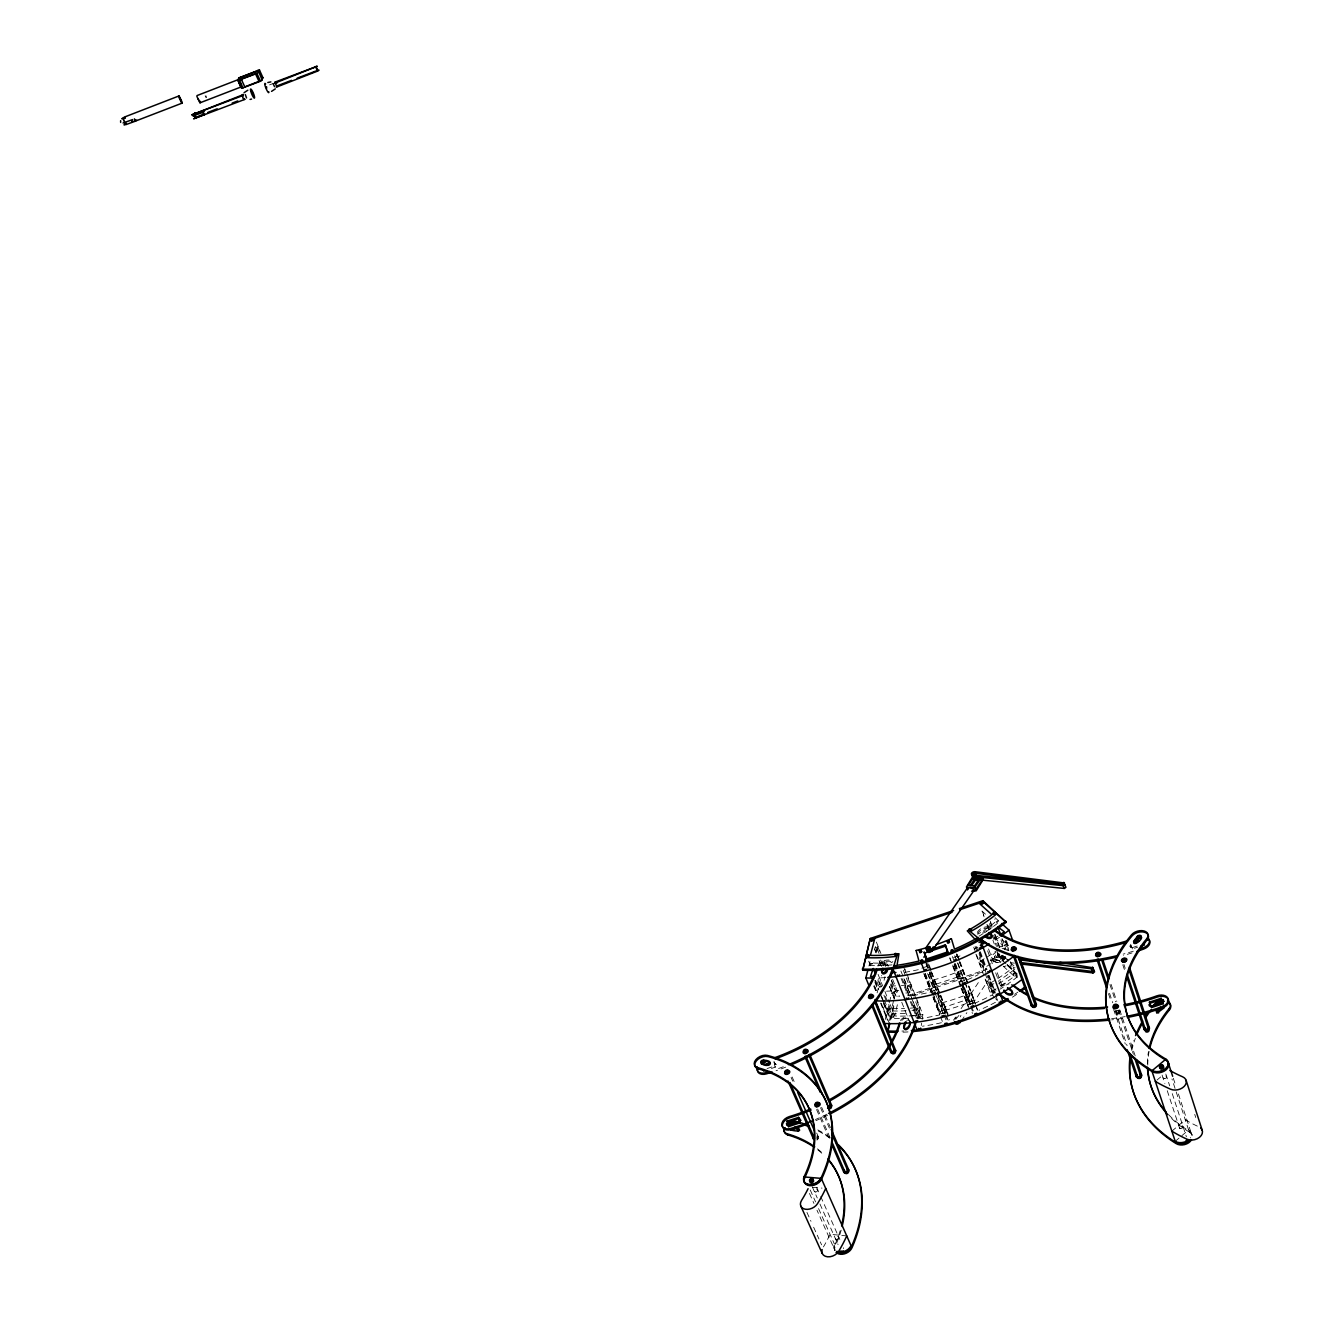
<?xml version="1.0" encoding="UTF-8"?>
<svg xmlns="http://www.w3.org/2000/svg" width="1323" height="1323" viewBox="0 0 1323 1323"><rect width="100%" height="100%" fill="white"/><g stroke="black" fill="none" stroke-linecap="round" stroke-linejoin="round"><path stroke-width="0.75" stroke-dasharray="5 3.75" d="M775.609 1063.279C773.26 1063.874 777.874 1064.039 775.162 1064.8M1005.182 958.183L1003.859 957.802L1003.81 959.34M1006.075 965.84L1003.925 966.7M1000.568 957.654L1002.9 957.025L1001.428 958.232L994.416 956.843L997.823 951.717M995.987 922.032C1001.263 917.682 995.359 927.621 994.846 918.906M972.802 1003.859L970.635 1003.76M944.771 1013.683L944.639 1012.674M879.034 953.403L876.769 947.715L874.933 948.889M1130.355 947.384C1131.876 947.88 1131.347 945.317 1129.958 946.16M921.238 1025.54L921.602 1023.092M922.148 1019.405L922.859 1014.658L904.998 969.098M1004.389 958.05L1003.71 959.208M922.859 1014.658A121.418 75.196 -19.9 0 1 894.679 1015.948L897.374 1004.736M890.197 1018.908L893.901 1003.578M890.644 1020.033L894.348 1004.686M893.505 1000.982L891.685 1008.49A121.683 74.981 -20 0 0 904.618 1008.49M893.951 999.146L895.903 991.142L891.834 992.498L889.602 1001.61M885.236 1019.471L889.155 1003.429M884.062 980.293L884.971 976.622M877.116 992.878L881.498 975.464M873.527 962.929L873.494 963.061A123.204 73.658 -20.1 0 0 892.281 962.532M876.339 951.981L877.91 945.895L875.346 946.755L877.612 952.444M868.93 966.038L870.054 961.689M915.714 1016.99L917.831 1009.73A124.974 77.015 -20 0 1 911.96 1010.359M889.37 1020.48L891.504 1013.997L887.716 1004.57M776.154 1064.701L774.666 1063.791M960.25 1016.874L960.961 1015.403M1003.347 955.669C1002.553 963.805 983.998 959.456 995.971 952.362M1007.283 949.716C1011.384 945.862 1000.651 944.291 999.03 947.748M961.308 1021.091L966.865 1012.657M972.422 1004.223L990.183 977.25M1001.743 961.143L1005.133 956M1003.578 958.811L1005.447 957.72M998.931 953.073L993.523 961.408L998.882 962.946M999.791 962.383L999.593 960.812L995.657 960.217L999.047 955.074M955.52 1017.056L953.635 1020.182A4.349 2.431 34.6 0 1 954.164 1020.05M961.077 1008.655L979.979 980.111M993.242 993.904C996.252 988.099 988.893 993.606 993.904 992.498M943.944 1013.666L945.184 1013.302L937.015 992.482M887.452 1019.884L882.077 1004.752M955.123 1018.793L956.496 1017.023M955.735 1019.322L959.076 1015.237M817.002 1138.342L817.052 1136.953M1175.237 1141.336L1188.6 1129.925L1171.98 1078.989M1171.864 1131.165L1185.276 1119.738A147.829 100.25 -11.1 0 0 1198.737 1126.766M1156.881 1080.147L1162.95 1075.053M874.834 947.698L876.769 947.715M996.087 988.827L992.796 991.01L987.14 975.696M998.7 983.783L1014.559 973.182L1017.172 975.216M990.249 960.796L999.841 954.429M990.91 963.624L984.312 968.023L978.755 961.887A122.444 74.336 -20 0 0 1003.148 945.78L993.887 937.329M994.681 938.255L997.906 936.122M880.721 987.272L881.383 986.263L878.323 978.656M1017.04 976.109L1015.403 975.613L1017.023 974.621M269.545 84.887L273.034 83.547M921.8 968.138L928.928 965.757L930.995 971.115M953.685 957.505L957.273 956.314M1008.771 961.077L1002.801 955.586L998.7 956.942L1005.927 963.624M908.521 995.359L985.949 969.627M910.902 995.839L984.428 971.396L977.945 954.048M912.787 995.574A138.832 84.325 -20 0 0 930.962 991.969L937.858 988.942M958.91 981.947L966.22 980.26A138.832 84.325 -20 0 0 978.193 974.753M945.928 1009.234L938.9 1011.566L932.996 996.335M966.815 1002.321L973.877 999.973L959.87 962.731M767.075 1068.554L774.782 1066.007L774.021 1061.641L775.295 1067.181L771.441 1068.455M1137.185 946.011L1132.058 947.715L1132.455 948.938L1137.582 947.235M941.381 1013.55L946.656 1011.814L931.673 972.885M961.771 988.942L967.593 1004.885L974.654 1002.553M1013.716 967.08L1013.021 968.585L1015.022 967.543M1017.073 975.762L1015.832 976.903L1017.139 977.366M1005.497 957.488L1004.604 957.439L1005.48 957.885M886.526 991.192L898.797 990.596M905.842 993.011L909.695 992.829L911.018 984.444A122.444 74.336 -20 0 1 901.343 985.503M908.901 995.276L903.245 979.88M891.504 1013.997L907.793 1013.269M998.832 962.598L998.534 962.615A7.888 4.614 34.2 0 1 995.971 962.218L993.259 960.481L994.946 959.44A7.872 4.597 34.1 0 1 997.525 959.837L999.593 960.812M910.968 1015.915L918.642 1015.584L912.672 1000.42M917.864 1018.032L912.291 1002.851M1002.255 955.884A1.935 1.224 -18.5 0 0 1003.314 957.439L1008.143 957.67M1005.447 956.512A1.935 1.224 -18.5 0 0 1002.834 957.604L1002.801 957.571A1.935 1.224 -18.5 0 0 1003.925 959.109L1008.754 959.357M945.035 1012.508L943.134 1013.749M812.636 1187.326L821.996 1188.12M846.737 1235.914L830.05 1234.276A141.478 96.629 -28.4 0 1 823.419 1246.928M818.573 1208.61L834.383 1243.967L838.087 1244.331M1010.392 962.648L1014.41 963.161M879.745 987.504L879.448 986.23L881.366 986.197M935.923 990.166L929.589 971.958M1002.123 948.591L1006.191 949.203M1007.2 950.327L1008.837 950.575M1005.133 958.034L1004.058 957.984M993.854 983.667A124.974 77.015 -20 0 1 990.365 985.685L995.987 990.398M1130.967 945.829C1129.677 944.787 1129.561 947.384 1131.314 946.888M995.078 917.666L999.56 921.684A126.545 75.676 -20.1 0 1 978.573 936.419M985.47 914.193L981.964 911.034L984.064 916.806M994.631 922.445L994.731 922.528A123.204 73.658 -20.1 0 1 978.276 933.955M1001.974 939.528L1008.506 945.465M1010.259 962.449L1016.229 967.94M1007.035 964.5L1018.975 975.531M1007.283 964.88L1011.467 968.734A121.683 74.981 -20 0 1 987.256 984.825L994.416 992.812L988.033 975.547M1007.448 965.625L1016.395 973.91M1003.247 966.17L1014.212 976.324A121.418 75.196 -19.9 0 1 1001.131 985.751M872.204 963.342C866.168 963.541 876.157 966.567 870.964 960.266M893.835 1017.337C894.298 1014.741 888.99 1016.924 892.463 1017.437C891.752 1015.899 891.967 1020.711 893.835 1017.337L884.392 993.788M985.139 979.086L990.067 992.399L994.4 997.261M995.607 998.617L997.211 1000.42M921.552 1016.792C919.832 1013.898 917.203 1020.231 921.602 1016.924L913.746 996.947M205.908 97.505L205.164 95.851M205.991 95.851L206.603 97.555M806.947 1212.397L810.982 1221.311M813.645 1227.215L818.954 1238.99M820.277 1241.917L821.6 1244.844M810.238 1190.005L815.58 1201.929M840.138 1230.77A141.048 96.943 -28.5 0 1 834.796 1245.026L835.309 1246.183A9.36 6.714 -25.4 0 0 834.896 1250.334L816.986 1210.198M809.478 1193.429L813.943 1203.434M816.589 1187.277L819.896 1194.735M820.74 1196.604L839.824 1239.502M812.256 1186.797L817.25 1197.976M819.946 1203.996L838.054 1244.579M774.782 1066.007L775.295 1067.181M792.113 1076.939L794.577 1082.545M816.688 1133.05L818.325 1136.788M817.498 1137.251L817.994 1138.375M791.071 1077.402L792.709 1081.139M821.633 1107.268L830.431 1127.56M820.558 1107.764L829.356 1128.056M817.647 1109.071L830.464 1138.574M816.572 1109.567L828.595 1137.218M1132.455 948.938L1130.355 943.58L1130.752 944.787M868.682 961.176L871.427 968.006M876.785 981.335L879.067 987.041M884.359 1000.205L891.603 1018.23M875.247 980.541L878.307 988.149M882.077 997.542L890.379 1018.164A124.726 77.23 -19.9 0 0 909.116 1018.263M874.883 980.211L878.72 989.753M880.258 993.573L889.354 1016.18M875.049 981.269L878.125 988.893M881.151 996.417L883.417 1002.057M884.161 1003.942L887.187 1011.45M874.916 982.361L877.992 989.984M883.317 1003.214L888.609 1016.395M874.42 985.751L876.719 991.473M874.338 986.082L876.636 991.82M881.25 1003.231L888.841 1022.1M873.676 985.999L875.991 991.721M880.572 1003.099L887.419 1020.066M878.108 974.373L882.656 985.933M884.938 991.44L889.42 1002.851M890.214 1004.604L894.679 1015.948M877.844 979.946L880.903 987.586M883.946 995.161L886.972 1002.702M882.061 961.011L885.831 970.503M891.057 983.617L896.233 996.632M880.622 960.035L882.888 965.724M890.379 984.51L893.356 992.002M874.47 948.492L875.975 952.279M879.762 961.771L882.788 969.362M889.519 986.247L894.745 999.378M874.553 949.17L876.074 952.957M879.084 960.548L882.871 970.04M889.585 986.892L894.05 998.071M887.733 965.046L888.196 966.203M892.645 979.285L899.491 996.566M901.757 1002.272L909.281 1021.224M876.388 942.059L880.936 953.486M883.946 961.077L886.956 968.668M891.437 979.913L898.119 996.715M877.761 946.507L880.027 952.196M883.797 961.689L886.807 969.279M891.272 980.525L895.754 991.77M902.352 978.805L909.182 996.103M911.415 1001.792L918.145 1018.875L919.915 1007.15A121.683 74.981 -20 0 1 910.307 1008.159M901.145 978.425L907.975 995.723M910.224 1001.445L916.955 1018.528M904.072 968.238L907.082 975.911M907.843 977.829L916.045 998.749M916.789 1000.635L919.766 1008.209M903.262 970.255L905.527 976.01M906.272 977.929L913.002 995.061M917.831 1009.73L920.775 1017.238A124.726 77.23 -19.9 0 1 916.872 1017.668M904.403 979.384L911.927 998.518M900.93 971.049L903.196 976.787M903.94 978.706L910.687 995.822M911.431 997.724L919.32 1017.751M928.415 974.505L935.311 992.349M937.511 998.071L943.415 1013.319M944.126 1015.154L946.309 1020.827M927.555 973.596L934.22 990.828M934.948 992.73L943.001 1013.567M925.372 973.513L932.268 991.34M932.963 993.126L941.066 1014.096M925.025 973.612L933.145 994.582M933.873 996.484L939.991 1012.575M924.545 974.489L932.268 994.433M923.867 973.48L930.764 991.291M932.98 996.996L939.611 1014.146L936.816 1004.074M924.049 974.158L930.962 991.969M933.162 997.691L939.81 1014.84A137.972 85.052 -20 0 1 919.485 1018.693M940.537 1016.726L942.737 1022.381M929.06 964.765L931.276 970.553M931.64 972.124L940.074 994.003M940.868 995.458L948.178 1014.427M927.787 963.409L929.589 968.089M930.962 971.661L938.52 991.274M939.991 995.094L949.517 1019.851M926.629 963.342L929.374 970.47M930.052 972.256L937.015 990.299M937.742 992.217L945.813 1013.12M926.332 963.491L929.11 970.768M937.197 991.688L948.194 1020.215M925.885 963.624L928.63 970.751M929.325 972.537L936.287 990.58M929.54 973.993L935.725 990.034M937.941 995.756L944.556 1012.905M945.284 1014.791L947.466 1020.463M954.726 955.702L956.942 961.573M957.637 963.425L964.186 980.806M964.88 982.642L972.785 1003.628M955.388 963.524L970.768 1004.273M971.512 1006.241L973.662 1011.946M952.395 956.546L954.594 962.35M955.322 964.285L961.838 981.583M962.565 983.485L970.487 1004.471M954.875 964.004L960.266 978.292M963.872 987.851L968.932 1001.213M954.495 963.673L961.242 981.567M961.97 983.469L969.908 1004.521M970.619 1006.39L972.769 1012.078M954.131 964.252L960.978 982.377M961.705 984.279L968.188 1001.478M954.412 965.691L960.498 981.798M962.664 987.537L969.164 1004.752M972.041 1012.36L972.471 1013.484M953.42 966.352L961.077 986.611M961.788 988.529L968.982 1007.547M950.046 957.951L952.147 964.054M952.742 965.095L961.044 987.041M949.616 957.885L950.79 961.011L950.112 958.695M952.825 966.385L959.605 984.279M961.044 988.099L968.287 1007.233M957.224 954.181L959.39 959.985M960.118 961.92L975.746 1004.322M959.192 960.945L956.512 953.784L957.472 956.992A139.709 83.564 -20.1 0 0 961.391 955.272M956.297 953.85L957.472 956.992M959.291 961.689L974.853 1003.231A137.972 85.052 -20 0 0 992.531 994.764M975.58 1005.133L977.714 1010.822M957.753 962.731L964.5 980.641M965.178 982.427L973.1 1003.495M979.847 952.477L986.263 969.577M988.38 975.316L994.962 993.441M995.673 995.326L997.774 1001.031A137.691 85.284 -19.9 0 1 979.003 1010.276M979.285 951.865L985.916 969.809M976.357 946.524L978.342 951.899M979.003 953.685L986.429 973.778M990.365 985.685L993.176 993.275M975.068 946.309L977.217 952.113M985.04 973.265L992.515 993.441M973.728 947.169L975.878 952.99M976.589 954.925L983.006 972.223M985.833 979.863L987.95 985.602M975.894 954.148L984.428 977.184M980.376 951.684L987.008 969.627M989.075 975.266L995.458 992.531M994.416 956.843L995.657 960.217M992.316 958.348L993.556 961.705M988.562 948.988L994.499 965.145M997.261 972.703L1002.884 988.066M987.62 950.824L992.878 965.162M995.69 972.835L1001.329 988.182M1002.206 956.926L1002.817 958.596M989.472 923.636L992.267 931.342M993.656 935.179L997.807 946.59M1001.61 957.108L1003.099 961.193M988.777 925.323L990.183 929.176M992.3 934.964L996.451 946.375M999.212 953.982L1001.974 961.556M982.41 911.431L983.816 915.284M987.322 924.926L990.133 932.616M992.912 940.256L994.301 944.06M997.062 951.667L999.146 957.372M986.875 924.512L990.381 934.137M997.31 953.139L1000.75 962.598M1002.024 938.536L1006.241 950.179M1010.392 961.672L1015.849 976.969M1000.949 939.876L1004.537 949.6M1009.978 964.814L1014.212 976.324M990.315 921.188L992.415 926.976M995.21 934.65L1000.039 947.979M1002.801 955.586L1004.174 959.357M1003.314 957.439L1003.925 959.109M990.414 922.627L993.904 932.252M994.615 934.187L999.444 947.5M1006.439 940.67L1008.539 946.507M1005.712 940.934L1008.506 948.707M1005.331 940.636L1008.804 950.245M1109.964 984.676L1115.719 1001.809M1118.547 1010.061L1133.398 1054.299M1109.55 993.275L1112.759 1002.784M1115.438 1011.053L1127.08 1045.666M1108.459 993.623L1111.022 1001.246M1113.635 1009.482L1125.294 1044.095M1119.705 1009.697L1135.184 1055.87M1111.072 984.312L1116.81 1001.445M1122.797 964.765L1124.732 970.652M1165.828 1074.061L1169.681 1085.819M1172.261 1093.658L1186.4 1136.788M1162.09 1075.037L1164.885 1083.504M1167.25 1090.698L1180.794 1131.843M1123.922 964.417L1125.211 968.353M1173.319 1078.262L1175.882 1086.117M1178.429 1093.956L1191.229 1133.166M1168.622 1114.71A147.382 100.548 -10.9 0 0 1189.145 1131L1189.542 1132.207A9.592 6.863 -13.8 0 1 1192.271 1137.813M1191.775 1134.241L1192.172 1135.465M1194.752 1114.396L1195.744 1117.505M976.721 1007.564L977.499 1010.127M971.628 992.531L974.853 1003.231M963.028 969.643L965.244 977.035L958.15 979.4L957.472 977.069L936.486 984.047L937.131 986.379L930.052 988.728L928.002 981.302M967.593 1004.885L966.121 999.973L945.267 1006.886L947.334 1014.179M1005.497 957.009A2.514 1.604 -18.5 0 0 1002.569 958.596A2.514 1.604 -18.5 0 0 1003.826 960.415L1002.884 957.802A2.514 1.604 -18.5 0 1 1002.206 955.256M1002.966 960.829A2.514 1.604 -18.5 0 1 1005.43 958.547M999.46 937.246A144.091 86.193 -20.1 0 1 992.217 942.059M885.715 977.581A144.091 86.193 -20.1 0 1 877.645 977.978M891.967 964.88A126.545 75.676 -20.1 0 1 869.112 965.294M977.862 947.103A139.709 83.564 -20.1 0 1 974.141 949.087M918.327 969.676A139.709 83.564 -20.1 0 1 903.708 972.488M962.83 969.742A122.444 74.336 -20 0 1 928.217 981.253M895.638 985.867A122.444 74.336 -20 0 1 891.867 985.999M971.429 992.63A121.683 74.981 -20 0 1 937.031 1004.025M994.896 989.621A121.418 75.196 -19.9 0 1 990.067 992.399M974.274 1000.188A121.418 75.196 -19.9 0 1 939.942 1011.549M941.381 1022.712A137.691 85.284 -19.9 0 1 922.445 1026.218M1017.519 976.721A124.726 77.23 -19.9 0 1 1000.072 989.174M1014.774 969.131A124.974 77.015 -20 0 1 998.964 980.525M906.139 1010.772A124.974 77.015 -20 0 1 887.369 1010.706M1016.643 994.4A141.958 87.996 -19.9 0 1 1010.16 998.65M908.025 1031.923A141.958 87.996 -19.9 0 1 900.516 1032.238M1017.817 992.167A142.008 87.963 -19.9 0 1 1014.625 994.334M903.807 1030.997A142.008 87.963 -19.9 0 1 901.939 1031.064M900.434 1020.48A8.484 5.49 -21.1 0 1 907.843 1015.899M827.024 1114.164A144.984 91.767 -24 0 1 815.415 1119.539M906.735 1020.347A2.381 1.538 -21.1 0 1 909.513 1020.347M901.773 1020.48A8.484 5.507 -21.1 0 1 908.289 1017.023M827.52 1115.289A144.935 91.816 -24 0 1 815.894 1120.664M785.697 1067.132A147.217 89.914 -23.9 0 1 776.055 1070.737M878.687 966.005A8.616 5.391 -21.2 0 1 892.893 962.483M885.054 965.807A2.414 1.505 -21.2 0 1 887.931 965.807M783.266 1066.735A147.266 89.881 -23.9 0 1 775.543 1069.579M877.612 965.955A8.616 5.391 -21.2 0 1 884.822 960.465A8.616 5.391 -21.2 0 1 892.86 961.738M883.317 965.79A2.414 1.505 -21.2 0 1 886.212 964.235A2.414 1.505 -21.2 0 1 887.716 965.807M816.919 1135.928A2.663 1.803 -24.5 0 1 818.424 1137.3A2.663 1.803 -24.5 0 1 816.952 1139.351M841.18 1230.142A140.999 96.976 -28.5 0 1 835.309 1246.183M817.928 1149.968A140.999 96.976 -28.5 0 1 824.246 1155.525M817.432 1148.844A141.048 96.943 -28.5 0 1 823.749 1154.384M834.912 1250.367A9.36 6.714 -25.4 0 1 834.796 1245.026M818.292 1131.016A159.256 109.577 -28.5 0 1 829.885 1138.26M817.796 1129.892A159.306 109.544 -28.5 0 1 830.761 1138.144M817.002 1137.73A1.736 1.174 -24.5 0 1 816.903 1140.062M817.002 1136.722A1.736 1.174 -24.5 0 1 816.986 1138.557M843.429 1247.787A1.852 1.323 -25.5 0 1 843.578 1248.581M835.111 1250.103A9.36 6.714 -25.4 0 1 834.383 1243.967M1125.211 1016.593A148.788 93.751 -15.7 0 1 1111.221 1018.71M1000.767 985.618A8.55 5.54 -18.6 0 1 1008.391 983.204M1122.136 1018.379A148.738 93.784 -15.7 0 1 1111.618 1019.884M1000.601 987.206A8.55 5.54 -18.6 0 1 1008.821 984.345M977.482 934.22A8.682 5.424 -18.9 0 1 990.53 928.2M1132.041 952.924A151.103 91.915 -16.2 0 1 1123.541 955.355M984.362 932.715A2.431 1.521 -18.9 0 1 985.635 932.186M977.284 932.45A8.682 5.424 -18.9 0 1 983.783 927.357A8.682 5.424 -18.9 0 1 991.853 927.787M1133.331 951.171A151.153 91.866 -16.2 0 1 1123.144 954.131M982.939 932.748A2.431 1.521 -18.9 0 1 984.477 931.243A2.431 1.521 -18.9 0 1 986.809 931.061M1119.605 1010.441A2.696 1.803 -15.8 0 1 1118.894 1013.12A2.696 1.803 -15.8 0 1 1115.19 1013.12A2.696 1.803 -15.8 0 1 1116.083 1010.441M1188.6 1129.925A9.608 6.847 -13.8 0 1 1190.303 1137.912M1189.542 1132.207A147.316 100.581 -10.9 0 1 1170.309 1117.24M1147.769 1065.032A147.316 100.581 -10.9 0 1 1149.158 1051.173M1147.372 1063.841A147.382 100.548 -10.9 0 1 1148.447 1051.702M1189.145 1131A9.608 6.863 -13.8 0 1 1191.576 1137.631M1131.793 1050.429A166.417 113.646 -10.9 0 1 1135.316 1038.439M1131.397 1049.238A166.466 113.613 -10.9 0 1 1133.745 1040.639M1118.96 1011.549C1116.347 1015.783 1114.942 1008.721 1118.96 1011.549M1006.753 944.655L1004.372 945.217L1006.753 944.655M991.638 984.114C989.339 987.504 988.827 981.782 991.638 984.18M983.171 961.16C980.856 964.55 980.343 958.877 983.171 961.242M967.593 996.616C969.924 999.13 970.635 993.325 967.609 996.533M961.325 973.315C959.076 976.738 958.299 971.165 961.325 973.315M942.406 1005.348C939.81 1008.854 939.661 1003.049 942.406 1005.348M931.243 982.939C933.476 985.453 934.501 979.599 931.26 982.857M918.228 1008.44C915.582 1011.88 915.566 1006.158 918.228 1008.44M909.314 985.734C906.685 989.207 906.801 983.336 909.298 985.817M892.496 993.523C895.158 995.789 895.076 990.282 892.496 993.523M888.13 1009.366C890.329 1011.913 891.156 1006.059 888.13 1009.366M1116.943 1012.889L1116.844 1012.872A1.753 1.174 -15.8 0 1 1116.347 1011.053A1.753 1.174 -15.8 0 1 1119.126 1011.367A1.753 1.174 -15.8 0 1 1116.827 1013.021M836.599 1239.37A1.852 1.323 -25.4 0 0 838.832 1237.27A1.852 1.323 -25.4 0 0 835.904 1237.187A1.852 1.323 -25.4 0 0 836.599 1239.37M815.464 1191.99A1.885 1.306 -25.2 0 0 817.73 1189.873A1.885 1.306 -25.2 0 0 814.77 1189.824A1.885 1.306 -25.2 0 0 815.464 1191.99M1117.224 1014.195A1.753 1.174 -15.8 0 0 1119.523 1012.542A1.753 1.174 -15.8 0 0 1116.744 1012.227A1.753 1.174 -15.8 0 0 1117.224 1014.195M1180.414 1128.403A1.902 1.356 -13.9 0 0 1183.076 1126.733A1.902 1.356 -13.9 0 0 1180.149 1126.071A1.902 1.356 -13.9 0 0 1180.414 1128.403M1164.042 1078.592A1.935 1.34 -14.5 0 0 1166.754 1076.922A1.935 1.34 -14.5 0 0 1163.793 1076.294A1.935 1.34 -14.5 0 0 1164.042 1078.592"/><path stroke-width="1.5" d="M800.746 1120.349L799.787 1120.713L800.729 1120.234M799.241 1119.456L800.233 1119.109L799.274 1119.556M1137.4 1076.277L1139.12 1077.054L1140.542 1075.616L1134.687 1058.152M787.367 1123.525L786.391 1123.64L787.367 1123.326M786.887 1124.798L787.846 1124.418L787.003 1124.997M975.696 874.751L973.232 875.049L974.588 875.76L975.382 874.619L973.397 875.776L975.464 875.843M976.705 1013.22L974.522 1014.03M973.844 1005.546L971.595 1006.373M944.159 1015.452L941.827 1016.064M921.139 1029.311L919.717 1030.319L918.807 1029.526M920.692 1028.103L919.502 1029.162L918.36 1028.401M915.367 1021.042L917.732 1020.579M908.736 997.873L907.313 998.898L906.387 998.121M1163.364 1000.089L1162.305 1000.254L1163.33 999.956M1150.067 1004.488L1149.009 1004.653L1150.034 1004.322M1144.842 942.687L1143.783 942.72L1144.842 942.439M1032.486 1004.703A1.703 1.125 -18 0 0 1032.8 1006.141A1.703 1.125 -17.9 0 0 1033.594 1007.398A1.703 1.125 -17.9 0 0 1035.76 1006.522A1.703 1.125 -17.9 0 0 1035.181 1005.1L1018.015 956.38M972.967 890.925L974.026 889.701L971.33 888.097A7.988 4.796 34.9 0 0 968.734 887.75L967.08 888.361L925.538 948.326L926.695 950.013A4.432 2.563 35.4 0 0 927.423 950.377M905.362 1021.935C899.607 1032.519 910.621 1029.029 909.777 1021.736M261.524 77.958L263.029 77.776L260.962 81.034L241.662 88.327L241.96 86.706M237.892 80.505L257.555 73.178L259.457 69.954L238.768 77.941L237.875 80.471L241.481 88.145M883.284 969.362C878.555 976.854 888.924 974.026 887.353 968.651M882.821 968.204C878.604 974.638 886.377 973.827 886.145 968.998M273.034 83.547L274.556 86.673M947.07 1023.092L944.738 1023.555M947.516 1024.151L945.201 1024.763M974.141 875.495L975.068 875.165M935.311 992.647L933.013 993.259M120.625 120.658L120.641 122.411M926.365 969.379L924.082 970.139L920.99 962.218L923.239 961.176L922.693 962.383L921.023 962.284M899.623 974.886L898.201 975.828L897.275 975.051M1145.255 1028.699L1147.322 1029.625L1147.769 1027.739M896.812 1032.287A141.958 87.996 -19.9 0 1 887.733 1032.072L889.221 1022.927M887.733 1032.072L889.668 1024.035M196.102 113.877L201.212 112.323M874.867 938.239L870.418 955.371A123.469 73.443 -20.1 0 0 898.962 953.701L897.027 965.277A140.006 83.299 -20.1 0 0 918.972 961.027L916.062 950.46M868.93 985.585L865.837 977.945L867.905 970.007M959.39 908.57L982.873 900.682L1006.191 922.296A144.389 85.929 -20.1 0 1 862.728 970.239L870.286 938.47L953.602 910.522M862.728 970.239L870.286 938.47M255.405 73.608L256.149 71.343L241.993 76.817L241.216 79.115L244.805 86.871L258.994 81.381L255.405 73.608L241.216 79.115M891.107 975.448L892.049 972.62L895.936 972.422M1162.752 1001.594L1163.744 1001.23M1035.297 1005.116L1032.436 1005.546L1014.41 955.421M967.08 888.361L967.692 889.668M974.059 890.379L932.186 950.873A4.432 2.563 35.3 0 1 931.657 951.022A2.497 1.571 -20.2 0 1 929.54 952.328A2.497 1.571 -20.2 0 1 927.423 951.932M246.541 97.952L245.301 94.578M238.653 78.107L242.985 88.013M967.394 889.717L967.956 888.874M243.283 94.611L191.67 114.919L243.085 95.488L242.721 97.919L244.887 99.357L193.571 118.838M125.487 116.821L124.891 117.549A3.556 0.827 66.4 0 1 125.205 118.227M1163.694 1001.412L1163.727 1001.379A8.963 5.954 -14.6 0 0 1154.632 1005.381A166.417 113.646 -10.9 0 0 1154.036 1006.125M1158.088 1008.539L1156.55 1012.078L1163.165 1007.101A2.034 1.356 -14.6 0 0 1163.661 1006.175M1160.288 1007.183L1156.848 1013.22L1163.545 1008.275A2.034 1.356 -14.6 0 0 1163.099 1006.274M929.54 946.606L927.225 949.319A2.497 1.571 -20.2 0 0 928.051 951.502A2.497 1.571 -20.2 0 0 931.442 949.98L932.963 947.136M1133.629 941.397L1135.366 942.191L1140.691 937.379A2.084 1.323 -15.3 0 0 1140.343 935.427A2.084 1.323 -15.3 0 0 1137.383 936.337L1133.629 941.397C1133.1 946.805 1140.889 940.703 1141.088 938.602A2.084 1.323 -15.3 0 0 1140.74 936.651A2.084 1.323 -15.3 0 0 1137.78 937.56L1134.026 942.621M934.121 946.739L931.772 950.857L931.442 949.98M277.235 85.995C277.417 89.154 273.051 78.487 276.772 83.366M981.534 881.002L975.679 889.519L974.406 886.013L979.103 879.216M980.475 879.299L974.29 887.783L966.402 887.072L973.033 876.206M972.934 878.406L968.238 885.203L974.406 886.013M970.222 885.583L974.753 879.034M971.859 885.302L975.382 880.208L978.458 880.605M932.533 950.625L930.086 948.277A1.852 1.158 -20.2 0 1 927.671 949.269A1.852 1.158 -20.2 0 1 926.96 947.797L925.538 948.326M973.579 875.231L973.645 875.148A1.984 1.191 -18.9 0 1 975.696 874.635L975.696 874.668M928.928 948.558C926.695 951.005 932.599 947.334 927.225 949.319M137.311 120.393L181.962 103.194M981.947 876.984L974.175 877.215A1.984 1.191 -18.9 0 1 973.05 875.859M982.658 878.687L974.819 878.968L974.175 877.215M194.249 114.539L196.102 113.778M1151.87 1070.869L1165.58 1059.409A9.807 6.731 -14.6 0 1 1165.513 1069.116A9.807 6.731 -14.6 0 1 1151.87 1070.869L1175.237 1141.336A9.608 6.847 -13.8 0 0 1188.666 1139.748M275.316 88.873L271.546 91.37M244.077 92.693L247.831 90.212M203.759 111.942L193.042 116.06L194.961 114.671M205.015 114.34L194.249 118.541M929.441 949.319L928.465 949.98L929.408 950.261M244.391 98.597L243.548 99.39L244.606 99.407M999.526 935.047L1004.372 931.839L997.823 926.877M979.02 942.522L982.361 940.322L983.667 943.911M980.988 944.043L984.329 941.844L986.594 943.597M125.272 123.667L123.998 124.875L126.231 124.494A3.556 0.827 66.4 0 1 123.651 120.013M243.2 94.38L241.762 95.438L242.82 95.537M195.159 117.549L196.085 117.069M194.894 113.844C196.978 111.793 190.628 115.333 194.762 114.258M195.093 114.605L194.382 114.654M974.29 874.056C977.3 871.477 969.726 873.825 974.307 874.172M194.795 114.654L193.373 115.018L194.779 114.026M125.222 116.755L178.936 95.967M203.974 114.919L202.799 112.438M274.456 83.316L317.288 66.216L274.787 82.191M123.072 123.006L132.647 119.566M125.437 122.543L126.512 124.395L136.749 120.691M315.817 67.208L317.553 71.111L319.041 70.152L318 70.235M276.226 87.202L317.553 71.111M200.269 101.276L200.319 101.838A6.417 1.306 67 0 1 199.938 102.83L196.912 96.463A6.4 1.306 67 0 1 197.292 95.471L238.636 79.463M194.646 112.902L195.572 114.539M200.12 102.764L241.514 86.789M207.843 112.389L217.204 108.817M232.187 103.078L237.809 100.928M276.557 86.078L291.54 80.339M297.146 78.189L315.866 71.029M316.015 66.415L317.173 69.011M198.632 116.126L204.271 114.125M870.749 939.628L952.097 912.324M959.82 909.728L983.303 901.856L1006.191 922.296M933.74 948.74L945.284 944.887L948.095 952.295M945.73 946.061L924.579 953.122L926.58 960.283L947.83 953.188L945.284 944.887M926.58 960.283L926.133 959.109L947.384 952.014L947.83 953.188M766.331 1064.188L770.184 1062.915M1133.761 942.439L1138.871 940.752M1141.005 946.11L1144.412 944.986L1144.015 943.762M787.251 1121.077L798.596 1117.356L799.092 1118.481L799.902 1122.929L788.525 1126.65L787.251 1121.077L788.525 1126.65M1149.439 1002.156L1161.181 998.303L1163.314 1003.694L1151.556 1007.564L1149.439 1002.156L1149.836 1003.33L1161.561 999.477L1161.181 998.303M787.747 1122.202L799.092 1118.481M788.028 1125.542L799.406 1121.805L798.596 1117.356M134.4 120.625L136.633 119.98M132.763 121.121L131.672 121.468M250.047 99.423L251.568 99.076M267.825 82.506L270.884 81.91M874.602 976.308L870.484 976.523L873.246 968.502L875.545 974.224M204.073 111.496L203.163 111.81M972.818 875.049L1062.634 884.045L1064.469 882.987L975.018 871.708A2.58 1.555 -18.9 0 0 971.661 873.13A2.58 1.555 -18.9 0 0 972.818 875.049L974.373 879.332L1064.469 888.444L1065.958 887.303L1063.808 882.342M761.734 1062.981C767.373 1066.834 775.625 1060.814 763.834 1060.186A2.018 1.29 -24.7 0 0 761.023 1061.195A2.018 1.29 -24.7 0 0 761.734 1062.981L762.246 1064.139C768.084 1068.058 775.989 1061.84 764.347 1061.344A2.018 1.29 -24.7 0 0 761.535 1062.352A2.018 1.29 -24.7 0 0 762.246 1064.139M791.634 1130.206L791.171 1129.164C801.358 1127.246 803.359 1133.001 791.634 1130.206A1.984 1.323 -24.9 0 1 790.608 1129.214M1062.634 884.045L1064.122 888.444M768.15 1063.758L768.68 1064.916M821.285 1178.38L804.417 1176.974A9.559 6.582 -25.1 0 0 809.444 1184.879A9.559 6.582 -25.1 0 0 821.285 1178.38L851.036 1245.621A9.36 6.714 -25.4 0 1 836.831 1251.326M1018.975 959.803L1091.392 968.783L1093.145 967.824L1059.888 962.35M1020.446 963.905L1093.278 972.967L1094.584 971.843L1092.517 967.063M797.504 1129.974L798.001 1131.099M1019.917 962.416L1092.285 971.446L1093.906 970.817L1093.41 969.726M971.595 891.173L976.159 890.875L983.436 879.2M262.913 77.66L259.473 70.02M795.024 1126.948L798.712 1128.287M795.52 1128.072L799.208 1129.412M769.407 1062.071L769.936 1063.245M894.166 1050.495L894.53 1051.686A1.687 1.108 -21.7 0 0 894.199 1050.346M830.183 1105.433L830.1 1107.103L827.95 1107.252M986.346 935.543C988.827 939.975 995.574 935.096 988.694 932.831M985.354 935.923C987.057 941.116 996.963 937.527 989.124 934.021M847.348 1170.078L847.133 1171.88L844.95 1171.897L832.051 1142.262M954.263 960.233L956.43 959.208M1163.711 1001.131L1162.685 1001.478M1001.064 1000.982L1000.8 1002.255L999.08 1002.255M999.56 1003.462L1001.61 1002.239M974.935 1015.171L977.135 1014.212M980.326 945.234L983.154 947.533M979.136 903.262L991.903 914.706A123.469 73.443 -20.1 0 1 967.262 930.863L974.968 939.247A140.006 83.299 -20.1 0 1 954.528 949.153L951.386 938.652M1001.594 923.504L1009.002 930.152L1012.872 940.951M979.169 948.293L981.368 947.169M989.852 970.387L989.406 971.661L987.768 971.628M996.269 994.648L998.435 993.54M962.929 983.402L965.178 982.427M124.825 117.863L124.709 117.73A5.176 1.207 66.4 0 0 124.031 117.284L121.815 118.756L123.452 118.491A5.176 1.207 66.4 0 0 123.618 119.599L123.75 120.112M199.145 100.846L197.987 98.63M239.513 80.19A5.49 1.025 67.3 0 0 238.967 82.671L240.455 85.945M240.339 85.78L240.406 85.863A5.507 1.025 67.3 0 0 241.596 86.557M266.601 86.789L266.601 88.393M891.884 1052.083L894.414 1051.835A1.687 1.108 -21.7 0 1 892.314 1052.628A1.687 1.108 -21.7 0 1 891.934 1051.09L891.884 1052.083L872.684 1004.752M134.417 118.822L135.558 121.137M195.076 115.63L196.251 118.111M194.117 114.555L195.953 118.392M240.488 76.982L241.828 79.876M257.968 70.218L262.318 80.091M256.927 73.46L260.499 81.232M800.746 1205.931L822.178 1253.311M804.169 1176.56A9.559 6.582 -25.1 0 0 809.196 1184.449A9.559 6.582 -25.1 0 0 821.037 1177.966A162.547 107.246 -28 0 0 767.522 1055.456A8.881 5.689 -24.7 0 0 755.797 1059.756A8.881 5.689 -24.7 0 0 757.682 1067.661A143.909 94.909 -28 0 1 804.169 1176.56L804.715 1177.768A9.559 6.582 -25.1 0 0 809.726 1185.673A9.559 6.582 -25.1 0 0 821.566 1179.173A162.497 107.295 -28 0 0 768.035 1056.614A8.881 5.689 -24.7 0 0 756.309 1060.914A8.881 5.689 -24.7 0 0 758.195 1068.819A143.86 94.958 -28 0 1 804.715 1177.768M763.222 1069.844L763.735 1071.002M757.682 1067.661L758.195 1068.819M784.026 1127.874A8.715 5.821 -24.9 0 0 787.218 1133.794L787.714 1134.902A140.999 96.976 -28.5 0 1 813.843 1146.991M763.834 1060.186L764.347 1061.344M799.406 1121.805L799.902 1122.929M789.864 1082.429L814.488 1138.508M787.979 1081.023L813.463 1138.987M797.62 1092.368L814.009 1129.776M831.224 1129.412L848.787 1169.995M831.754 1133.579L847.729 1170.475M831.787 1144.593L843.809 1172.244M805.856 1056.052L822.145 1093.84M804.814 1056.515L820.293 1092.401M809.726 1054.365L831.654 1105.383M808.684 1054.828L830.629 1105.846M871.642 1005.166L890.826 1052.413M875.032 999.493L895.688 1050.545M874.751 1001.776L894.646 1050.942M917.087 1029.956L892.909 968.833L896.812 956.281A126.81 75.428 -20.1 0 1 866.036 957.62M926.976 959.357L924.132 951.965L926.133 959.109M1003.016 1001.544L980.26 939.677L970.387 931.673A126.81 75.428 -20.1 0 0 996.748 913.862M998.518 928.829L1000.618 934.65M975.018 871.708L975.712 873.61M982.873 900.682L983.303 901.856M1013.335 955.768L1031.378 1005.91M980.74 877.397L981.368 879.167M1019.785 957.951L1036.372 1004.256M1019.471 959.307L1022.911 968.916M1091.392 968.783L1092.815 972.984M1101.662 959.936L1108.046 978.97M1098.04 959.026L1107.004 985.652M1129.677 1053.356L1137.433 1076.426M1096.932 959.39L1106.541 987.917M1127.229 1049.867L1136.308 1076.79M1136.474 1059.723L1141.633 1075.119M1102.77 959.572L1109.154 978.607M1126.667 976.539L1144.147 1029.492M1129.412 967.063L1149.389 1027.921M1128.916 969.379L1148.265 1028.252M1127.163 974.241L1145.255 1029.162M1168.209 1062.584L1172.674 1076.31M1165.613 1058.929A9.807 6.731 -14.6 0 1 1165.58 1068.637A9.807 6.731 -14.6 0 1 1151.92 1070.39A169.857 111.43 -11.9 0 1 1131.678 934.666A9.145 5.821 -15.3 0 1 1144.048 930.979A9.145 5.821 -15.3 0 1 1146.694 938.784A150.375 98.597 -11.9 0 0 1165.613 1058.929L1166.026 1060.203A9.807 6.731 -14.6 0 1 1165.993 1069.91A9.807 6.731 -14.6 0 1 1152.35 1071.663A169.807 111.463 -11.9 0 1 1132.075 935.89A9.129 5.838 -15.3 0 1 1144.428 932.202A9.129 5.838 -15.3 0 1 1147.091 940.008A150.326 98.646 -11.9 0 0 1166.026 1060.203M1135.614 942.026L1136.01 943.249M1158.22 1011.748L1158.601 1012.938M1156.252 1011.086L1156.649 1012.26M1151.556 1007.564L1151.175 1006.373L1162.934 1002.52L1163.314 1003.694M1186.103 1080.296L1202.243 1130.338M1137.383 936.337L1137.78 937.56M1146.694 938.784L1147.091 940.008M1167.399 1001.015A8.963 5.954 -14.6 0 1 1169.102 1008.622L1169.482 1009.813A147.316 100.581 -10.9 0 0 1149.919 1047.733M1140.691 937.379L1141.088 938.602M1163.165 1007.101L1163.545 1008.275M954.561 1022.514A2.448 1.604 -20 0 0 956.794 1022.861A2.448 1.604 -20 0 0 958.778 1021.422L958.514 1020.744A4.366 2.448 34.6 0 1 959.076 1021.141L960.3 1022.514L958.778 1023.241A1.803 1.191 -19.9 0 1 955.487 1023.307M956.463 1022.018A2.448 1.604 -20 0 1 954.776 1022.001M957.852 1022.811A1.803 1.174 -20 0 1 955.785 1023.175M958.514 1022.1A1.803 1.356 -3.4 0 1 958.844 1022.398M974.373 879.332A2.563 1.555 -18.9 0 1 973.827 876.785M974.819 878.968A1.984 1.191 -18.9 0 1 974.423 876.851M1005.761 921.106A144.439 85.879 -20.1 0 1 862.249 969.081M1009.002 930.152A144.091 86.193 -20.1 0 1 1000.866 936.254M989.24 943.927A144.091 86.193 -20.1 0 1 887.75 977.432M873.66 978.061A144.091 86.193 -20.1 0 1 865.837 977.945M1014.228 956A143.198 86.971 -20 0 1 875.098 1000.85L884.26 1023.473A142.305 87.715 -20 0 0 1022.53 979.086M925.902 956.496A123.204 73.658 -20.1 0 1 923.702 957.075M951.171 938.751A123.469 73.443 -20.1 0 1 936.122 944.639M927.34 947.466A123.469 73.443 -20.1 0 1 916.277 950.41M1025.474 986.545A142.008 87.963 -19.9 0 1 1019.388 991.059M1008.076 998.534A142.008 87.963 -19.9 0 1 911.365 1030.518M898.218 1031.146A142.008 87.963 -19.9 0 1 887.27 1030.948M1025.887 987.686A141.958 87.996 -19.9 0 1 1021.339 991.092M1008.49 999.675A141.958 87.996 -19.9 0 1 911.812 1031.642M927.588 947.417A1.819 0.876 -32.2 0 1 929.325 946.64A1.819 0.876 -32.2 0 1 930.052 947.301M268.883 91.932A4.978 0.876 67.6 0 1 267.362 91.138A4.978 0.876 67.6 0 1 264.947 85.185A4.978 0.876 67.6 0 1 265.675 83.994M241.233 83.812A5.507 1.025 67.3 0 1 241.365 84.275M830.116 1104.523A2.646 1.77 -23.8 0 1 831.39 1106.921A2.646 1.77 -23.8 0 1 827.57 1108.227M893.736 1049.635A2.596 1.703 -21.7 0 1 895.654 1051.487A2.596 1.703 -21.7 0 1 892.314 1053.34A2.596 1.703 -21.7 0 1 891.04 1051.124M899.375 1023.109A128.381 81.232 -24 0 1 829.934 1099.43M810.619 1108.922A128.381 81.232 -24 0 1 789.384 1116.579A8.732 5.805 -24.9 0 0 781.827 1124.98A8.732 5.805 -24.9 0 0 790.774 1128.453A144.984 91.767 -24 0 0 813.513 1120.333M915.069 1023.026A144.984 91.767 -24 0 1 828.578 1113.371M830.216 1105.267A1.72 1.141 -23.8 0 1 830.183 1107.219A1.72 1.141 -23.8 0 1 827.669 1107.186M900.103 1023.258A128.331 81.265 -24 0 1 830.431 1100.571M811.115 1110.047A128.331 81.265 -24 0 1 789.881 1117.703A8.732 5.821 -24.9 0 0 782.323 1126.105A8.732 5.821 -24.9 0 0 791.27 1129.577A144.935 91.816 -24 0 0 808.303 1123.756M915.797 1023.208A144.935 91.816 -24 0 1 830.629 1113.718M830.414 1106.342A1.72 1.141 -23.8 0 1 830.861 1108.178A1.72 1.141 -23.8 0 1 828.215 1108.409M893.736 1051.454A1.687 1.108 -21.7 0 1 895.291 1052.529A1.687 1.108 -21.7 0 1 893.042 1053.803A1.687 1.108 -21.7 0 1 892.397 1052.215M910.323 1022.001A2.381 1.538 -21.1 0 1 910.224 1022.861C910.489 1030.336 900.45 1033.445 905.808 1023.059A2.381 1.538 -21.1 0 1 906.404 1022.018M757.847 1068.174A8.864 5.705 -24.7 0 0 766.48 1073.846A147.217 89.914 -23.9 0 0 772.235 1072.027M761.469 1063.957A8.864 5.705 -24.7 0 1 765.223 1062.154M893.736 967.394A147.217 89.914 -23.9 0 1 790.542 1065.147M877.248 969.577A130.349 79.578 -23.9 0 1 775.146 1058.88M757.335 1067.016A8.881 5.705 -24.7 0 0 765.967 1072.688A147.266 89.881 -23.9 0 0 769.804 1071.498M761.684 1062.336A8.881 5.705 -24.7 0 1 764.711 1060.996M892.661 968.105A147.266 89.881 -23.9 0 1 788.409 1064.651M876.454 969.379A130.382 79.545 -23.9 0 1 774.633 1057.722M847.348 1169.085A2.729 1.885 -24.2 0 1 848.556 1171.632A2.729 1.885 -24.2 0 1 844.736 1173.038A2.729 1.885 -24.2 0 1 844.421 1170.144M814.24 1139.698A2.663 1.803 -24.5 0 1 813.959 1137.085M827.702 1159.18A140.999 96.976 -28.5 0 1 842.123 1226.504M787.714 1134.902A8.715 5.821 -24.9 0 1 785.118 1127.725M787.4 1125.145A8.715 5.821 -24.9 0 1 797.24 1122.648M829.356 1160.618A141.048 96.943 -28.5 0 1 841.61 1225.363M787.218 1133.794A141.048 96.943 -28.5 0 1 814.736 1146.826M786.59 1124.285A8.715 5.821 -24.9 0 1 796.744 1121.524A159.306 109.544 -28.5 0 1 809.279 1125.89M836.037 1252.319A9.36 6.714 -25.4 0 0 844.454 1253.857A9.36 6.714 -25.4 0 0 851.946 1247.837A159.256 109.577 -28.5 0 0 836.5 1143.634M804.037 1124.815A159.256 109.577 -28.5 0 1 808.965 1126.667M836.913 1252.22A9.36 6.714 -25.4 0 0 851.433 1246.679A159.306 109.544 -28.5 0 0 838.468 1144.825M814.323 1138.623A1.736 1.174 -24.5 0 1 814.307 1137.896M843.264 1250.863A1.852 1.323 -25.5 0 1 840.849 1250.88M847.415 1170.938A1.77 1.224 -24.2 0 1 848.44 1172.261A1.77 1.224 -24.2 0 1 846.505 1173.584A1.77 1.224 -24.2 0 1 845.116 1172.525M847.448 1169.912A1.77 1.224 -24.2 0 1 847.696 1171.566A1.77 1.224 -24.2 0 1 845.513 1172.426A1.77 1.224 -24.2 0 1 844.719 1170.987M808.088 1188.682A143.463 95.223 -28 0 1 801.556 1200.424A9.592 6.665 -25.6 0 0 805.095 1209.189A9.592 6.665 -25.6 0 0 817.498 1203.682A162.034 107.61 -28.1 0 0 825.734 1188.451M846.737 1235.914A159.802 109.181 -28.4 0 1 838.732 1251.211A9.443 6.764 -25.8 0 1 827.503 1256.8A9.443 6.764 -25.8 0 1 822.112 1249.524M1123.889 1004.719A131.738 82.985 -15.8 0 0 1156.897 995.855A8.98 5.954 -14.7 0 1 1167.944 998.237A8.98 5.954 -14.7 0 1 1162.173 1006.654A148.788 93.751 -15.7 0 1 1126.948 1016.262M1107.583 1007.001A131.738 82.985 -15.8 0 1 1032.37 996.781M1026.433 993.838A131.738 82.985 -15.8 0 1 1013.583 985.271M1109.451 1018.908A148.788 93.751 -15.7 0 1 999.741 994.152M1035.264 1004.19A1.703 1.125 -18 0 1 1034.983 1005.745A1.703 1.125 -18 0 1 1032.8 1006.141M1003.925 990.265A2.398 1.555 -18.6 0 0 1004.207 990.48C1007.861 997.145 1018.164 993.027 1007.977 987.95A2.398 1.555 -18.6 0 0 1007.531 987.636M1124.269 1005.893A131.705 83.018 -15.7 0 0 1157.278 997.029A8.98 5.954 -14.7 0 1 1168.325 999.427A8.98 5.954 -14.7 0 1 1162.57 1007.845A148.738 93.784 -15.7 0 1 1127.345 1017.453M1104.374 1008.49A131.705 83.018 -15.7 0 1 1034.354 998.633M1026.846 994.979A131.705 83.018 -15.7 0 1 1013.253 985.784A8.55 5.54 -18.6 0 0 1011.715 984.891M1109.848 1020.083A148.738 93.784 -15.7 0 1 999.444 994.681M1004.091 990.299A2.398 1.555 -18.6 0 0 1004.62 991.622C1008.209 998.154 1018.66 994.334 1008.391 989.091A2.398 1.555 -18.6 0 0 1007.448 988.612M1035.264 1003.347A2.629 1.72 -18 0 1 1036.008 1005.695A2.629 1.72 -18 0 1 1032.403 1006.786A2.629 1.72 -18 0 1 1031.824 1004.389M1134.985 939.677A133.772 81.348 -16.2 0 0 1138.359 938.487A9.129 5.838 -15.2 0 1 1140.806 937.842M1126.369 942.423A133.772 81.348 -16.2 0 1 994.251 930.499M1147.355 938.602A9.129 5.838 -15.2 0 1 1143.601 949.071A151.103 91.915 -16.2 0 1 1137.036 951.336M1116.612 957.091A151.103 91.915 -16.2 0 1 979.384 938.801M1147.554 937.726A9.129 5.838 -15.2 0 1 1143.204 947.847A151.153 91.866 -16.2 0 1 1139.93 949.004M1137.978 937.263A9.129 5.838 -15.2 0 1 1141.286 936.502M1127.725 940.67A133.821 81.315 -16.2 0 1 994.615 929.904M1117.952 955.454A151.153 91.866 -16.2 0 1 980.442 938.801M1147.669 1026.813A2.729 1.836 -15 0 1 1149.108 1029.294A2.729 1.836 -15 0 1 1145.073 1030.402A2.729 1.836 -15 0 1 1144.99 1027.558M1139.864 1073.978A2.795 1.918 -15.2 0 1 1141.369 1076.558A2.795 1.918 -15.2 0 1 1137.284 1077.732A2.795 1.918 -15.2 0 1 1137.119 1074.756M1167.762 1114.594A147.316 100.581 -10.9 0 1 1147.851 1068.504M1167.448 1002.057A8.963 5.954 -14.6 0 1 1169.482 1009.813M1166.142 1112.015A147.382 100.548 -10.9 0 1 1147.454 1067.314M1149.125 1048.263A147.382 100.548 -10.9 0 1 1169.102 1008.622M1162.305 1000.287A8.963 5.954 -14.6 0 0 1154.251 1004.207A166.466 113.613 -10.9 0 0 1151.886 1007.183M1191.477 1139.88A9.592 6.863 -13.8 0 1 1176.213 1143.634A166.417 113.646 -10.9 0 1 1130.322 1059.177M1137.317 1033.428A166.417 113.646 -10.9 0 1 1141.236 1025.308M1145.817 1017.503A166.417 113.646 -10.9 0 1 1151.126 1009.862M1190.386 1139.649A9.608 6.863 -13.8 0 1 1175.816 1142.427A166.466 113.613 -10.9 0 1 1130.388 1054.497M1135.547 1035.578A166.466 113.613 -10.9 0 1 1142.592 1020.976M1145.42 1016.329A166.466 113.613 -10.9 0 1 1148.529 1011.715M1147.636 1029.575A1.77 1.191 -15 0 1 1148.761 1031.179A1.77 1.191 -15 0 1 1146.049 1031.89A1.77 1.191 -15 0 1 1146.264 1029.939M1148.083 1028.616A1.786 1.191 -15 0 1 1147.306 1030.749A1.786 1.191 -15 0 1 1145.139 1029.592M1187.293 1139.781A1.885 1.356 -13.7 0 1 1186.053 1140.806M1140.823 1076.194A1.819 1.257 -15.2 0 1 1139.731 1078.394A1.819 1.257 -15.2 0 1 1137.747 1076.988M1139.781 1074.723A1.819 1.257 -15.2 0 1 1140.707 1076.178A1.819 1.257 -15.2 0 1 1138.607 1077.286A1.819 1.257 -15.2 0 1 1137.267 1076.062M1169.83 1070.423A149.912 98.911 -11.8 0 0 1182.597 1076.79A9.84 6.83 -14.1 0 1 1184.283 1086.332A9.84 6.83 -14.1 0 1 1170.64 1089.226A169.327 111.76 -11.7 0 1 1155.376 1081.42M1171.864 1131.165A166.979 113.282 -11.1 0 0 1187.029 1139.202A9.708 6.913 -13.5 0 0 1199.548 1137.284A9.708 6.913 -13.5 0 0 1200.689 1128.006M1099.793 954.445C1097.478 958.662 1095.51 951.783 1099.793 954.445M181.317 101.127L179.663 97.77L181.317 101.127M1117.307 1006.439C1113.652 1011.004 1113.784 1003.082 1117.307 1006.522M872.502 996.318C869.509 1000.734 869.062 993.54 872.502 996.384M819.036 1104.374C816.093 1109.054 815.249 1101.464 819.036 1104.374M993.126 913.995C995.657 916.293 996.087 910.885 993.176 913.829M995.111 912.39C992.812 915.781 992.217 910.174 995.111 912.457M982.972 902.236C984.775 903.344 979.781 905.825 981.765 903.03C981.434 904.783 979.863 900.401 982.972 902.319M1125.741 959.787C1122.284 964.186 1122.02 956.744 1125.741 959.787M978.127 938.42L976.324 940.488L978.557 939.528L976.142 939.446L975.894 938.42L978.127 938.487M788.657 1072.077C785.68 1076.707 784.87 1069.431 788.657 1072.077M971.264 928.928L969.478 930.995L971.677 929.97L969.197 929.92L969.064 928.944L971.264 929.011M1015.27 948.872C1012.872 952.99 1011.136 946.358 1015.27 948.872M953.04 950.278C950.261 953.784 950.278 948.012 953.04 950.278M953.486 951.452C950.741 954.925 950.89 949.054 953.47 951.535M807.113 1051.322C804.169 1055.737 803.474 1048.626 807.113 1051.322M949.203 941.133C951.138 942.819 945.416 944.374 948.227 941.811C947.367 943.894 946.177 939.115 949.203 941.215M253.355 95.173L251.767 91.75L253.355 95.173M920.51 960.763C923.007 963.21 923.454 957.356 920.51 960.763M921.255 950.476C918.923 953.933 918.179 948.426 921.255 950.476M921.701 951.634C918.807 955.173 919.27 949.219 921.701 951.717M896.779 953.833C894.381 957.174 893.852 951.75 896.779 953.833M896.118 965.79C893.918 969.197 893.058 963.706 896.118 965.79M897.226 955.008C895.026 958.282 894.265 952.891 897.226 955.008M896.581 966.964C893.62 970.47 894.216 964.5 896.581 967.047M1149.389 1005.728L1150.448 1005.629L1149.406 1005.695M873.279 939.049C870.352 942.505 870.914 936.734 873.279 939.115M873.742 940.19L871.41 940.835L873.742 940.19M868.682 954.71L866.333 955.289L868.682 954.71M869.145 955.868C866.383 959.373 866.532 953.651 869.145 955.868M1065.015 884.591L1063.179 885.649L973.381 876.603A2.58 1.555 -18.9 0 1 972.24 874.685A2.58 1.555 -18.9 0 1 975.597 873.279L1065.015 884.591M805.211 1052.761L805.112 1052.761A1.753 1.125 -23.7 0 1 804.516 1051.057A1.753 1.125 -23.7 0 1 807.262 1051.024A1.753 1.125 -23.7 0 1 805.145 1052.91M1097.759 955.785L1097.643 955.768A1.786 1.141 -16.3 0 1 1097.164 953.982A1.786 1.141 -16.3 0 1 1099.975 954.263A1.786 1.141 -16.3 0 1 1097.627 955.917M181.764 103.26L178.721 96.893A6.417 1.356 66.9 0 1 179.118 95.918L182.177 102.268A6.433 1.356 66.8 0 1 181.764 103.26M1123.326 961.06L1123.227 961.027A1.819 1.174 -15.6 0 1 1122.714 959.043A1.819 1.174 -15.6 0 1 1125.592 959.307A1.819 1.174 -15.6 0 1 1123.21 961.011M928.316 950.311A1.852 1.158 -20.2 0 0 930.648 948.459A1.852 1.158 -20.2 0 0 927.754 948.393A1.852 1.158 -20.2 0 0 928.316 950.311M250.775 91.304A4.978 0.91 67.5 0 0 254.38 98.167A4.978 0.91 67.5 0 0 252.428 91.204A4.978 0.91 67.5 0 0 250.775 91.304M805.012 1053.571A2.679 1.736 -23.7 0 0 808.105 1050.594A2.679 1.736 -23.7 0 0 803.805 1050.826A2.679 1.736 -23.7 0 0 805.012 1053.571M870.302 998.501A2.646 1.67 -21.8 0 0 873.511 995.706A2.646 1.67 -21.8 0 0 869.31 995.756A2.646 1.67 -21.8 0 0 870.302 998.501M870.584 997.856A1.72 1.091 -21.8 0 0 872.634 996.021A1.72 1.091 -21.8 0 0 869.889 996.087A1.72 1.091 -21.8 0 0 870.584 997.856M804.649 1051.735A1.753 1.125 -23.7 0 0 806.765 1049.85A1.753 1.125 -23.7 0 0 804.004 1049.9A1.753 1.125 -23.7 0 0 804.649 1051.735M870.121 996.682A1.72 1.091 -21.8 0 0 872.171 994.846A1.72 1.091 -21.8 0 0 869.426 994.929A1.72 1.091 -21.8 0 0 870.121 996.682M816.721 1106.772A2.778 1.852 -24 0 0 820.095 1103.713A2.778 1.852 -24 0 0 815.696 1103.713A2.778 1.852 -24 0 0 816.721 1106.772M786.557 1074.392A2.712 1.77 -24.3 0 0 789.666 1071.316A2.712 1.77 -24.3 0 0 785.316 1071.597A2.712 1.77 -24.3 0 0 786.557 1074.392M786.143 1072.54A1.77 1.141 -24.3 0 0 788.31 1070.621A1.77 1.141 -24.3 0 0 785.548 1070.638A1.77 1.141 -24.3 0 0 786.143 1072.54M786.656 1073.714A1.77 1.141 -24.3 0 0 788.822 1071.779A1.77 1.141 -24.3 0 0 786.06 1071.812A1.77 1.141 -24.3 0 0 786.656 1073.714M810.734 1181.522A1.885 1.306 -25.2 0 0 813.017 1179.405A1.885 1.306 -25.2 0 0 810.056 1179.355A1.885 1.306 -25.2 0 0 810.734 1181.522M811.264 1182.729A1.885 1.306 -25.2 0 0 813.546 1180.612A1.885 1.306 -25.2 0 0 810.586 1180.563A1.885 1.306 -25.2 0 0 811.264 1182.729M816.473 1104.87A1.819 1.207 -24 0 0 818.672 1102.869A1.819 1.207 -24 0 0 815.811 1102.886A1.819 1.207 -24 0 0 816.473 1104.87M816.986 1106.045A1.819 1.207 -24 0 0 819.185 1104.06A1.819 1.207 -24 0 0 816.324 1104.077A1.819 1.207 -24 0 0 816.986 1106.045M810.982 1181.935A1.885 1.306 -25.2 0 0 813.265 1179.818A1.885 1.306 -25.2 0 0 810.304 1179.785A1.885 1.306 -25.2 0 0 810.982 1181.935M1012.806 950.939A2.679 1.687 -18.3 0 0 1016.345 948.409A2.679 1.687 -18.3 0 0 1012.194 948.078A2.679 1.687 -18.3 0 0 1012.806 950.939M1013.12 950.311A1.736 1.108 -18.3 0 0 1015.452 948.69A1.736 1.108 -18.3 0 0 1012.773 948.426A1.736 1.108 -18.3 0 0 1013.12 950.311M1097.214 954.71A1.786 1.141 -16.3 0 0 1099.562 953.04A1.786 1.141 -16.3 0 0 1096.75 952.775A1.786 1.141 -16.3 0 0 1097.214 954.71M1012.69 949.12A1.736 1.108 -18.3 0 0 1015.022 947.5A1.736 1.108 -18.3 0 0 1012.343 947.235A1.736 1.108 -18.3 0 0 1012.69 949.12M1097.329 956.562A2.745 1.77 -16.3 0 0 1100.901 953.982A2.745 1.77 -16.3 0 0 1096.535 953.618A2.745 1.77 -16.3 0 0 1097.329 956.562M1123.161 961.904A2.795 1.803 -15.6 0 0 1126.865 959.34A2.795 1.803 -15.6 0 0 1122.466 958.861A2.795 1.803 -15.6 0 0 1123.161 961.904M1114.71 1008.655A2.844 1.885 -15.8 0 0 1118.464 1005.976A2.844 1.885 -15.8 0 0 1113.933 1005.48A2.844 1.885 -15.8 0 0 1114.71 1008.655M1160.569 1068.041A1.935 1.323 -14.6 0 0 1163.281 1066.355A1.935 1.323 -14.6 0 0 1160.321 1065.726A1.935 1.323 -14.6 0 0 1160.569 1068.041M1123.624 962.234A1.819 1.174 -15.6 0 0 1125.989 960.548A1.819 1.174 -15.6 0 0 1123.111 960.266A1.819 1.174 -15.6 0 0 1123.624 962.234M1160.618 1067.562A1.935 1.323 -14.6 0 0 1163.33 1065.875A1.935 1.323 -14.6 0 0 1160.37 1065.263A1.935 1.323 -14.6 0 0 1160.618 1067.562M1161.032 1068.835A1.935 1.323 -14.6 0 0 1163.76 1067.148A1.935 1.323 -14.6 0 0 1160.784 1066.52A1.935 1.323 -14.6 0 0 1161.032 1068.835M1114.71 1006.77A1.852 1.224 -15.9 0 0 1117.141 1005.033A1.852 1.224 -15.9 0 0 1114.198 1004.719A1.852 1.224 -15.9 0 0 1114.71 1006.77M1115.124 1008.01A1.852 1.224 -15.8 0 0 1117.555 1006.274A1.852 1.224 -15.8 0 0 1114.611 1005.96A1.852 1.224 -15.8 0 0 1115.124 1008.01"/></g></svg>
